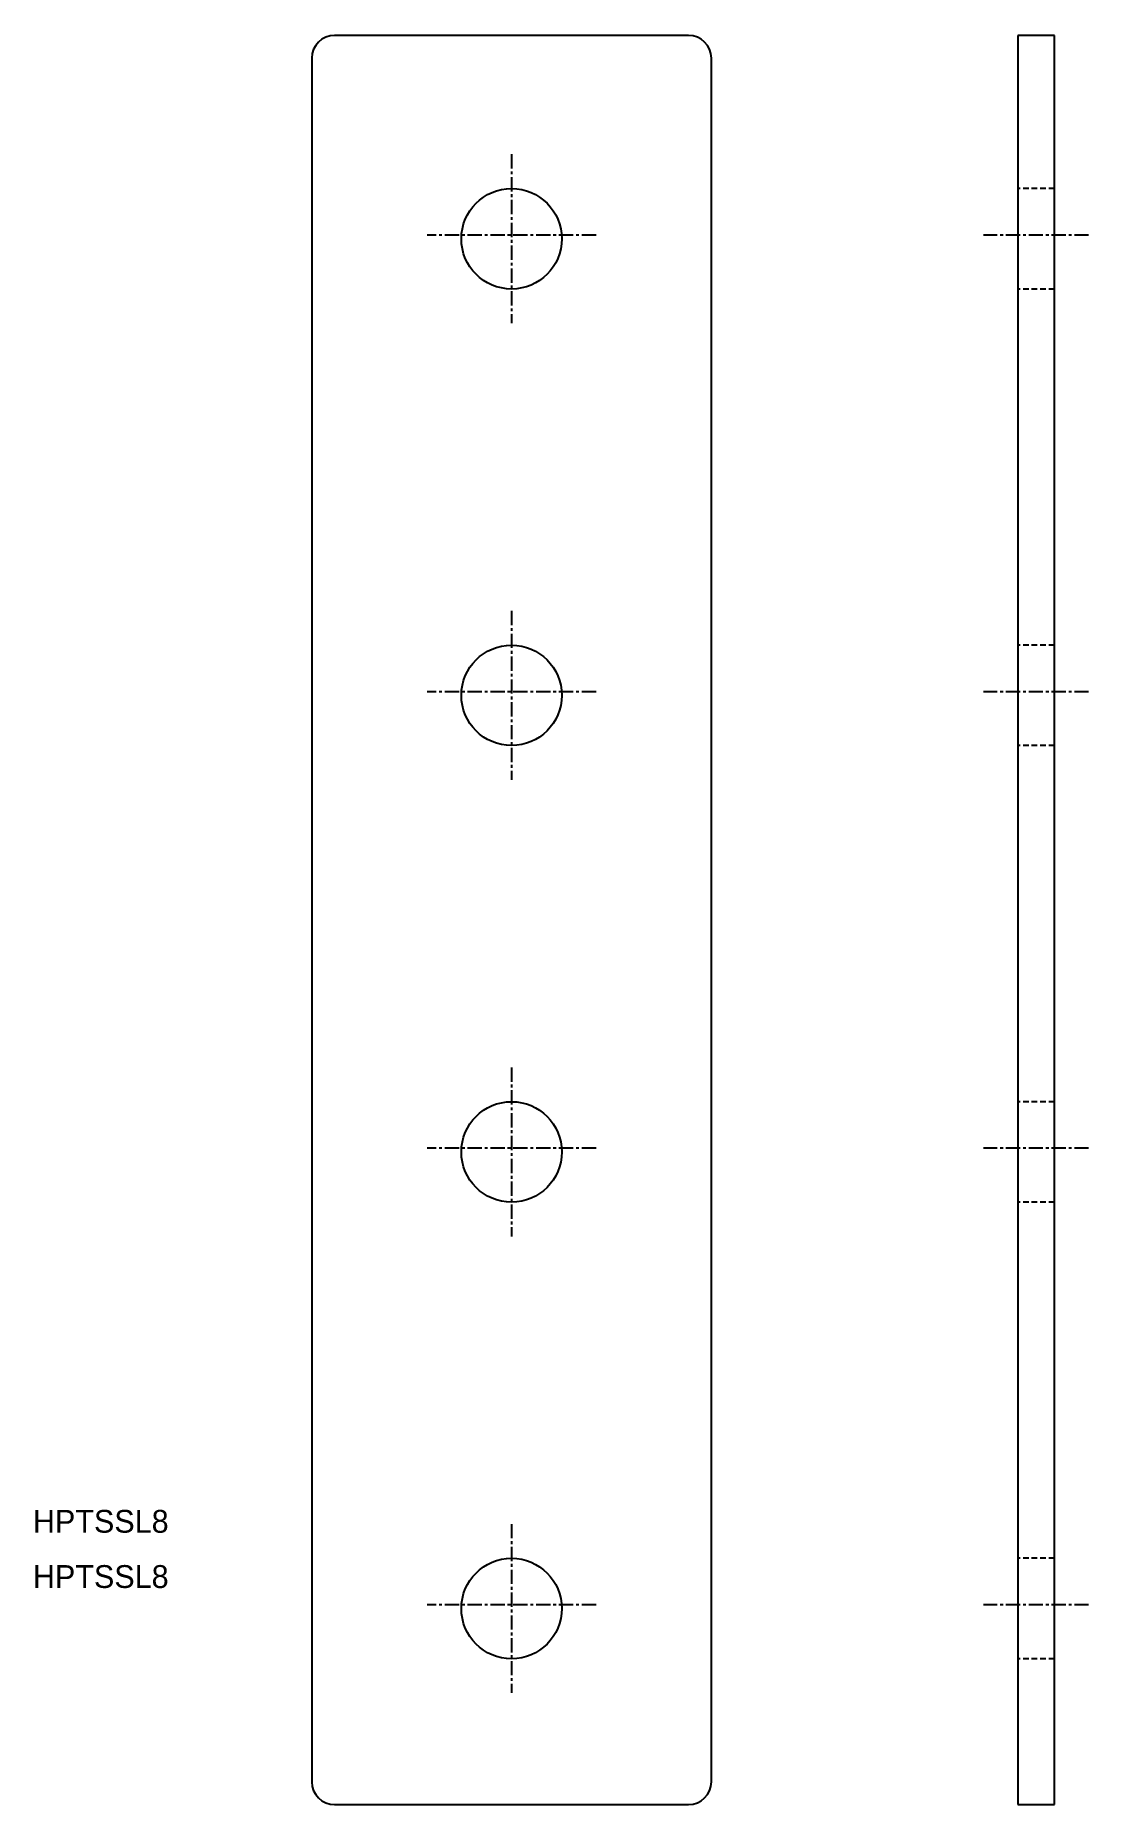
# Model space of a CAD drawing. Extents: x 0 to 92, y 0 to 155.
import ezdxf

# ---------------------------------------------------------------- set-up
doc = ezdxf.new("R2010")
doc.units = 0
doc.linetypes.add('CENTER', pattern=[2, 1.25, -0.25, 0.25, -0.25])
doc.linetypes.add('DASHED', pattern=[0.75, 0.5, -0.25])
doc.layers.get('0').update_dxf_attribs({"linetype": 'CONTINUOUS'})
doc.layers.add('CENTER', color=1, linetype='CENTER')

msp = doc.modelspace()

# ---------------------------------------------------------------- linework, layer by layer
at = {"color": 7, "linetype": 'CONTINUOUS'}
for p, q in [((57.43, 155), (26.43, 155)), ((89.48, 155), (86.28, 155)), ((86.28, 155), (86.28, 0)), ((89.48, 0), (89.48, 155)), ((24.43, 153), (24.43, 2)), ((59.43, 2), (59.43, 153)), ((26.43, 0), (57.43, 0)), ((86.28, 0), (89.48, 0))]:
    msp.add_line(p, q, dxfattribs=at)
at = {"color": 3, "linetype": 'DASHED'}
for p, q in [((89.48, 141.58), (86.28, 141.58)), ((89.48, 132.78), (86.28, 132.78)), ((89.48, 101.58), (86.28, 101.58)), ((89.48, 92.78), (86.28, 92.78)), ((89.48, 61.58), (86.28, 61.58)), ((89.48, 52.78), (86.28, 52.78)), ((89.48, 21.58), (86.28, 21.58)), ((89.48, 12.78), (86.28, 12.78))]:
    msp.add_line(p, q, dxfattribs=at)
at = {"color": 7, "linetype": 'CONTINUOUS'}
for centre in [(41.93, 137.18), (41.93, 97.18), (41.93, 57.18), (41.93, 17.18)]:
    msp.add_circle(centre, 4.4, dxfattribs=at)
for centre, start, end in [((26.43, 153), 90, 180), ((57.43, 153), 0, 90), ((26.43, 2), 180, 270), ((57.43, 2), 270, 0)]:
    msp.add_arc(centre, 2, start, end, dxfattribs=at)
at = {"layer": 'CENTER', "color": 1, "linetype": 'CENTER'}
for p, q in [((41.93, 144.58), (41.93, 129.78)), ((49.33, 137.5), (34.54, 137.5)), ((92.48, 137.5), (83.28, 137.5)), ((41.93, 104.58), (41.93, 89.78)), ((49.33, 97.5), (34.54, 97.5)), ((92.48, 97.5), (83.28, 97.5)), ((41.93, 64.58), (41.93, 49.78)), ((49.33, 57.5), (34.54, 57.5)), ((92.48, 57.5), (83.28, 57.5)), ((41.93, 24.58), (41.93, 9.78)), ((49.33, 17.5), (34.54, 17.5)), ((92.48, 17.5), (83.28, 17.5))]:
    msp.add_line(p, q, dxfattribs=at)

# ---------------------------------------------------------------- texts
at = {"color": 7, "linetype": 'CONTINUOUS'}
for p in [(0, 23.82), (0, 18.98)]:
    msp.add_text('HPTSSL8', height=2, dxfattribs=at).set_placement(p)

doc.saveas('drawing.dxf')
